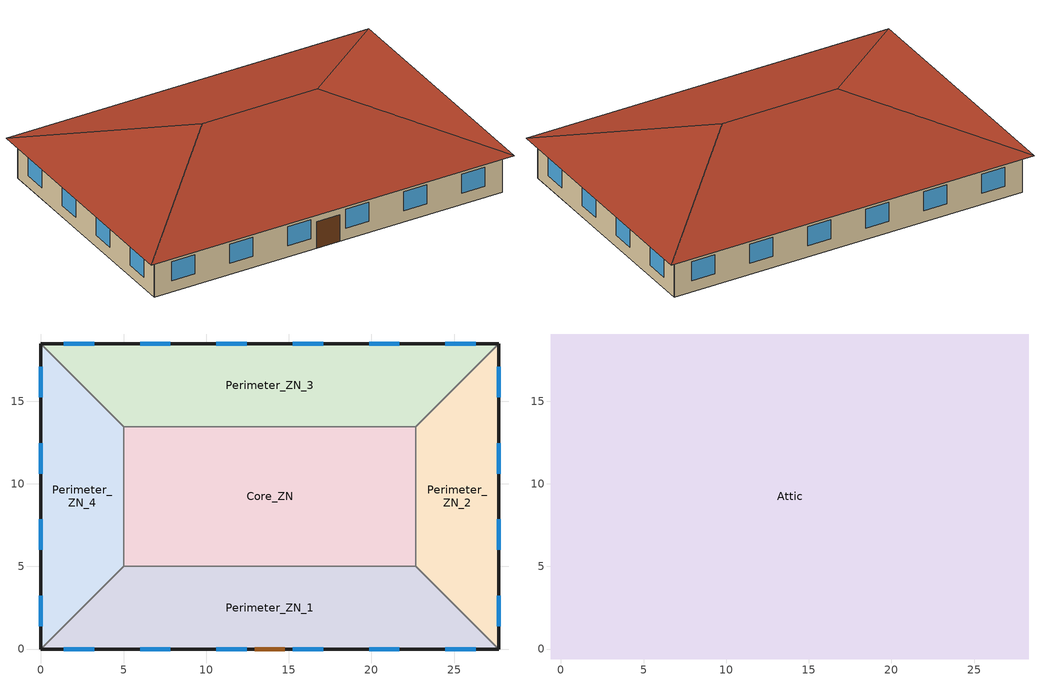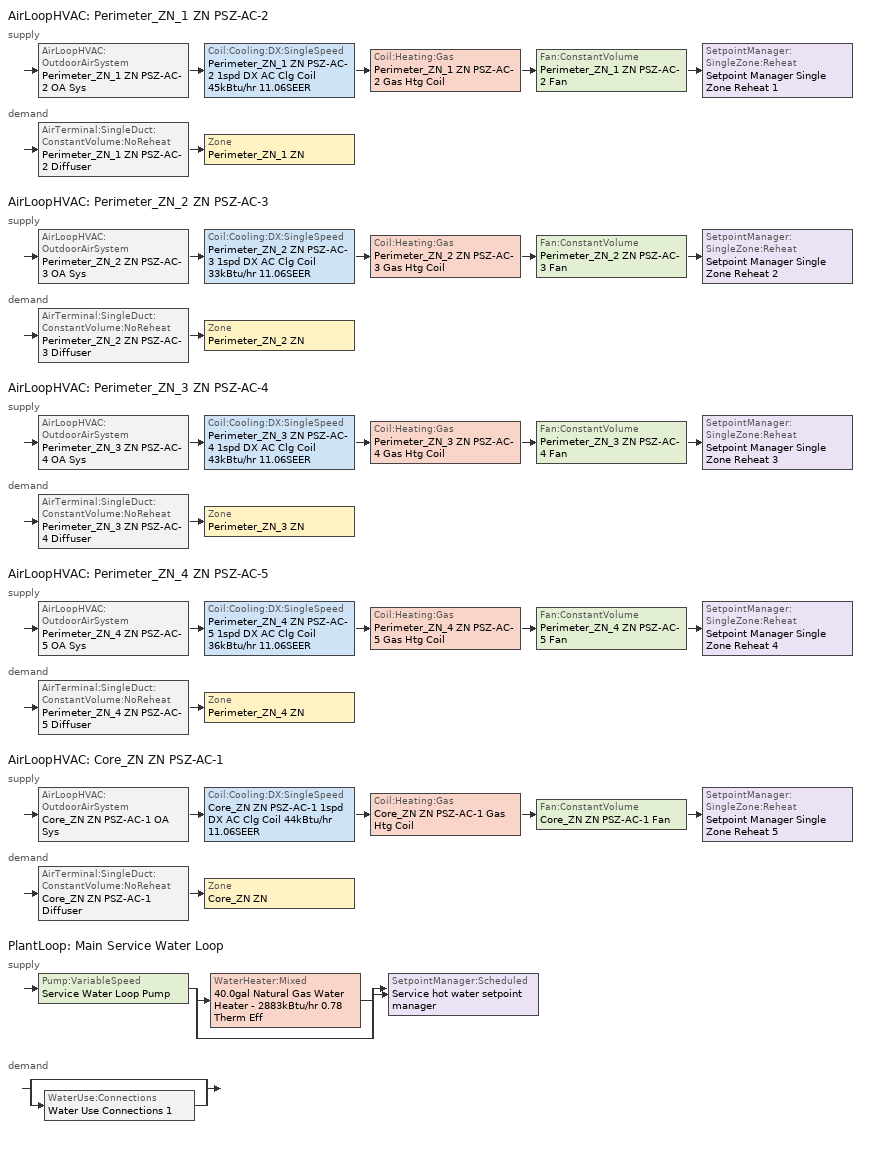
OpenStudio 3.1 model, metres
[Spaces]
Perimeter_ZN_1
 floor ground: 22.69,5 27.69,0 0,0 5,5 z0
 wall outside: 0,0 27.69,0 z0:3.05
 wall to Perimeter_ZN_4: 5,5 0,0 z0:3.05
 wall to Core_ZN: 22.69,5 5,5 z0:3.05
 wall to Perimeter_ZN_2: 27.69,0 22.69,5 z0:3.05
 window (Window U-1.027602984 and Window SHGC 0.54): 1.39,0 3.22,0 / 19.85,0 21.68,0 / 15.24,0 17.07,0 / 6.01,0 7.84,0 / 10.62,0 12.45,0 / 24.47,0 26.3,0 z0.9:2.42
 door: 12.93,0 14.76,0 z0:2.13
Perimeter_ZN_2
 floor ground: 27.69,18.46 27.69,0 22.69,5 22.69,13.46 z0
 wall outside: 27.69,0 27.69,18.46 z0:3.05
 wall to Perimeter_ZN_3: 27.69,18.46 22.69,13.46 z0:3.05
 wall to Core_ZN: 22.69,13.46 22.69,5 z0:3.05
 window (Window U-1.027602984 and Window SHGC 0.54): 27.69,1.39 27.69,3.22 / 27.69,10.62 27.69,12.45 / 27.69,15.24 27.69,17.07 / 27.69,6.01 27.69,7.84 z0.9:2.42
Perimeter_ZN_3
 floor ground: 27.69,18.46 22.69,13.46 5,13.46 0,18.46 z0
 wall outside: 27.69,18.46 0,18.46 z0:3.05
 wall to Core_ZN: 5,13.46 22.69,13.46 z0:3.05
 wall to Perimeter_ZN_4: 0,18.46 5,13.46 z0:3.05
 window (Window U-1.027602984 and Window SHGC 0.54): 21.68,18.46 19.85,18.46 / 7.84,18.46 6.01,18.46 / 17.07,18.46 15.24,18.46 / 12.45,18.46 10.62,18.46 / 26.3,18.46 24.47,18.46 / 3.22,18.46 1.39,18.46 z0.9:2.42
Perimeter_ZN_4
 floor ground: 0,18.46 5,13.46 5,5 0,0 z0
 wall outside: 0,18.46 0,0 z0:3.05
 wall to Core_ZN: 5,5 5,13.46 z0:3.05
 window (Window U-1.027602984 and Window SHGC 0.54): 0,3.22 0,1.39 / 0,12.45 0,10.62 / 0,7.84 0,6.01 / 0,17.07 0,15.24 z0.9:2.42
Core_ZN
 floor ground: 22.69,13.46 22.69,5 5,5 5,13.46 z0
Attic
 floor outside: 28.29,19.06 27.69,18.46 0,18.46 -0.6,19.06 z3.05; -0.6,19.06 0,18.46 0,0 -0.6,-0.6 z3.05; 28.29,19.06 28.29,-0.6 27.69,0 27.69,18.46 z3.05; 27.69,0 28.29,-0.6 -0.6,-0.6 0,0 z3.05
 floor to Perimeter_ZN_4: 0,18.46 5,13.46 5,5 0,0 z3.05
 floor to Perimeter_ZN_1: 22.69,5 27.69,0 0,0 5,5 z3.05
 floor to Perimeter_ZN_2: 27.69,18.46 27.69,0 22.69,5 22.69,13.46 z3.05
 floor to Core_ZN: 22.69,13.46 22.69,5 5,5 5,13.46 z3.05
 floor to Perimeter_ZN_3: 27.69,18.46 22.69,13.46 5,13.46 0,18.46 z3.05
 roof outside: 18.46,9.23,6.33 28.29,-0.6,3.05 28.29,19.06,3.05; 18.46,9.23,6.33 28.29,19.06,3.05 -0.6,19.06,3.05 9.23,9.23,6.33; 9.23,9.23,6.33 -0.6,-0.6,3.05 28.29,-0.6,3.05 18.46,9.23,6.33; 9.23,9.23,6.33 -0.6,19.06,3.05 -0.6,-0.6,3.05
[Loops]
AirLoopHVAC 'Perimeter_ZN_1 ZN PSZ-AC-2'
 supply: AirLoopHVAC:OutdoorAirSystem 'Perimeter_ZN_1 ZN PSZ-AC-2 OA Sys' > Coil:Cooling:DX:SingleSpeed 'Perimeter_ZN_1 ZN PSZ-AC-2 1spd DX AC Clg Coil 45kBtu/hr 11.06SEER' > Coil:Heating:Gas 'Perimeter_ZN_1 ZN PSZ-AC-2 Gas Htg Coil' > Fan:ConstantVolume 'Perimeter_ZN_1 ZN PSZ-AC-2 Fan' > SetpointManager:SingleZone:Reheat 'Setpoint Manager Single Zone Reheat 1'
 demand: AirTerminal:SingleDuct:ConstantVolume:NoReheat 'Perimeter_ZN_1 ZN PSZ-AC-2 Diffuser' > Zone 'Perimeter_ZN_1 ZN'
AirLoopHVAC 'Perimeter_ZN_2 ZN PSZ-AC-3'
 supply: AirLoopHVAC:OutdoorAirSystem 'Perimeter_ZN_2 ZN PSZ-AC-3 OA Sys' > Coil:Cooling:DX:SingleSpeed 'Perimeter_ZN_2 ZN PSZ-AC-3 1spd DX AC Clg Coil 33kBtu/hr 11.06SEER' > Coil:Heating:Gas 'Perimeter_ZN_2 ZN PSZ-AC-3 Gas Htg Coil' > Fan:ConstantVolume 'Perimeter_ZN_2 ZN PSZ-AC-3 Fan' > SetpointManager:SingleZone:Reheat 'Setpoint Manager Single Zone Reheat 2'
 demand: AirTerminal:SingleDuct:ConstantVolume:NoReheat 'Perimeter_ZN_2 ZN PSZ-AC-3 Diffuser' > Zone 'Perimeter_ZN_2 ZN'
AirLoopHVAC 'Perimeter_ZN_3 ZN PSZ-AC-4'
 supply: AirLoopHVAC:OutdoorAirSystem 'Perimeter_ZN_3 ZN PSZ-AC-4 OA Sys' > Coil:Cooling:DX:SingleSpeed 'Perimeter_ZN_3 ZN PSZ-AC-4 1spd DX AC Clg Coil 43kBtu/hr 11.06SEER' > Coil:Heating:Gas 'Perimeter_ZN_3 ZN PSZ-AC-4 Gas Htg Coil' > Fan:ConstantVolume 'Perimeter_ZN_3 ZN PSZ-AC-4 Fan' > SetpointManager:SingleZone:Reheat 'Setpoint Manager Single Zone Reheat 3'
 demand: AirTerminal:SingleDuct:ConstantVolume:NoReheat 'Perimeter_ZN_3 ZN PSZ-AC-4 Diffuser' > Zone 'Perimeter_ZN_3 ZN'
AirLoopHVAC 'Perimeter_ZN_4 ZN PSZ-AC-5'
 supply: AirLoopHVAC:OutdoorAirSystem 'Perimeter_ZN_4 ZN PSZ-AC-5 OA Sys' > Coil:Cooling:DX:SingleSpeed 'Perimeter_ZN_4 ZN PSZ-AC-5 1spd DX AC Clg Coil 36kBtu/hr 11.06SEER' > Coil:Heating:Gas 'Perimeter_ZN_4 ZN PSZ-AC-5 Gas Htg Coil' > Fan:ConstantVolume 'Perimeter_ZN_4 ZN PSZ-AC-5 Fan' > SetpointManager:SingleZone:Reheat 'Setpoint Manager Single Zone Reheat 4'
 demand: AirTerminal:SingleDuct:ConstantVolume:NoReheat 'Perimeter_ZN_4 ZN PSZ-AC-5 Diffuser' > Zone 'Perimeter_ZN_4 ZN'
AirLoopHVAC 'Core_ZN ZN PSZ-AC-1'
 supply: AirLoopHVAC:OutdoorAirSystem 'Core_ZN ZN PSZ-AC-1 OA Sys' > Coil:Cooling:DX:SingleSpeed 'Core_ZN ZN PSZ-AC-1 1spd DX AC Clg Coil 44kBtu/hr 11.06SEER' > Coil:Heating:Gas 'Core_ZN ZN PSZ-AC-1 Gas Htg Coil' > Fan:ConstantVolume 'Core_ZN ZN PSZ-AC-1 Fan' > SetpointManager:SingleZone:Reheat 'Setpoint Manager Single Zone Reheat 5'
 demand: AirTerminal:SingleDuct:ConstantVolume:NoReheat 'Core_ZN ZN PSZ-AC-1 Diffuser' > Zone 'Core_ZN ZN'
PlantLoop 'Main Service Water Loop'
 supply: Pump:VariableSpeed 'Service Water Loop Pump' > split
  | WaterHeater:Mixed '40.0gal Natural Gas Water Heater - 2883kBtu/hr 0.78 Therm Eff'
  | bypass
  join > SetpointManager:Scheduled 'Service hot water setpoint manager'
 demand: split
  | bypass
  | WaterUse:Connections 'Water Use Connections 1'
[Site]
MIAMI INTL AP: Latitude {deg}=25.817; Longitude {deg}=-80.3; Time Zone {hr}=-5; Elevation {m}=11; Terrain=City
[Building]
DOE Ref 1980-2004-SmallOffice-ASHRAE 169-2006-1A created: 2017-12-09 10:05:27 -0700: North Axis {deg}=0; Default Construction Set=DOE Ref pre-1980 - Office - ASHRAE 169-2006-1A adj ext wall insulation adj roof insulation; Standards Building Type=SmallOffice
[Site:GroundTemperature:BuildingSurface]
22.509, 22.645, 22.781, 22.956, 23.052, 23.08, 23.116, 23.108, 23.133, 23.139, 23.077, 22.913
[Site:WaterMainsTemperature]
Calculation Method=Correlation; Annual Average Outdoor Air Temperature {C}=24.4917; Maximum Difference In Monthly Average Outdoor Air Temperatures {deltaC}=8.7
[SizingPeriod:DesignDay] Barometric Pressure {Pa}=101193; Sky Clearness=0; Rain Indicator=0; Snow Indicator=0; Day of Month=21; Daylight Saving Time Indicator=0; Humidity Indicating Type=Wetbulb; Dry-Bulb Temperature Range Modifier Type=DefaultMultipliers
Name | Maximum Dry-Bulb Temperature {C} | Daily Dry-Bulb Temperature Range {deltaC} | Humidity Indicating Conditions at Maximum Dry-Bulb | Wind Speed {m/s} | Wind Direction {deg} | Month | Day Type | Solar Model Indicator | ASHRAE Taub | ASHRAE Taud
Miami Intl Ap Ann Clg .4% Condns DB=>MWB | 33.2 | 6.7 | 25.3 | 4.5 | 140 | 7 | SummerDesignDay | ASHRAETau | 0.528 | 1.905
Miami Intl Ap Ann Htg 99.6% Condns DB | 8.7 | 0 | 8.7 | 3.8 | 340 | 1 | WinterDesignDay | ASHRAEClearSky
[ClimateZones]
Climate Zone Value 1=1A; Climate Zone Institution Name 2=CEC; Climate Zone Document Name 2=California Climate Zone Descriptions; Climate Zone Document Year 2=1995
[Material:NoMass]
Name | Roughness | Thermal Resistance {m2-K/W} | Thermal Absorptance | Solar Absorptance | Visible Absorptance
CP02 CARPET PAD | VeryRough | 0.21648 | 0.9 | 0.7 | 0.8
Typical Insulation R-1.96 | Smooth | 0.34506 | 0.9 | 0.7 | 0.7
Typical Carpet Pad | Smooth | 0.21648 | 0.9 | 0.7 | 0.8
Typical Insulation | Smooth | 0.0282222 | 0.9 | 0.7 | 0.7
Typical Insulation R-1.96_R-value 1.96 (ft^2*h*R/Btu) | Smooth | 0.345176 | 0.9 | 0.7 | 0.7
Typical Insulation R-8.88_R-value 8.88 (ft^2*h*R/Btu) | Smooth | 1.56386
[Material]
Name | Roughness | Thickness {m} | Conductivity {W/m-K} | Density {kg/m3} | Specific Heat {J/kg-K} | Thermal Absorptance | Solar Absorptance | Visible Absorptance
100mm Normalweight concrete floor | MediumSmooth | 0.1016 | 2.31 | 2322 | 832
G01 13mm gypsum board | Smooth | 0.0127 | 0.16 | 800 | 1090 | 0.9 | 0.7 | 0.5
4 in. Normalweight Concrete Floor | MediumRough | 0.1016 | 2.31 | 2322 | 832 | 0.9 | 0.7 | 0.7
1IN Stucco | Smooth | 0.0253 | 0.6918 | 1858 | 837 | 0.9 | 0.7 | 0.92
8IN CONCRETE HW RefBldg | Rough | 0.2032 | 1.311 | 2240 | 836.8 | 0.9 | 0.7 | 0.7
1/2IN Gypsum | Smooth | 0.0127 | 0.16 | 784.9 | 830 | 0.9 | 0.4 | 0.4
Roof Membrane | VeryRough | 0.0095 | 0.16 | 1121.29 | 1460 | 0.9 | 0.77 | 0.7
Metal Roof Surface; F08 Metal surface | Smooth | 0.0008 | 45.28 | 7824 | 500 | 0.9 | 0.7 | 0.7
HW CONCRETE | Rough | 0.1016 | 1.31125 | 2240 | 837.36 | 0.9 | 0.7 | 0.7
8 in. Concrete Block Basement Wall | MediumRough | 0.2032 | 1.326 | 1842 | 912 | 0.9 | 0.7 | 0.7
G05 25mm wood | MediumSmooth | 0.0254 | 0.15 | 608 | 1630 | 0.9 | 0.5 | 0.5
Std Wood 6inch | MediumSmooth | 0.15 | 0.12 | 540 | 1210 | 0.9 | 0.7 | 0.7
[Construction]
Typical Insulated Exterior Mass Floor: Typical Insulation R-1.96, 4 in. Normalweight Concrete Floor, Typical Carpet Pad
Typical Interior Floor: 100mm Normalweight concrete floor, CP02 CARPET PAD
Typical Interior Wall: G01 13mm gypsum board, G01 13mm gypsum board
Typical Interior Ceiling: CP02 CARPET PAD, 100mm Normalweight concrete floor
ext-slab-mass: HW CONCRETE, CP02 CARPET PAD
Typical Insulated Basement Mass Wall: 8 in. Concrete Block Basement Wall
U 1.22 SHGC 0.54 Simple Glazing Window: U 1.22 SHGC 0.54 Simple Glazing
Typical Insulated Metal Door: F08 Metal surface, Typical Insulation
Typical Overhead Door: Typical Insulation
Typical Interior Window: Clear 3mm
Typical Interior Door; Typical Interior Partition: G05 25mm wood
InteriorFurnishings: Std Wood 6inch
Typical Insulated Exterior Mass Wall R-4.35 adj ext wall insulation: 1IN Stucco, 8IN CONCRETE HW RefBldg, Typical Insulation R-1.96_R-value 1.96 (ft^2*h*R/Btu), 1/2IN Gypsum
Typical IEAD Roof R-10.0 adj roof insulation: Roof Membrane, Typical Insulation R-8.88_R-value 8.88 (ft^2*h*R/Btu), Metal Roof Surface
Window U-1.027602984 and Window SHGC 0.54: Simple Glazing Material U-1.027602984 and SHGC 0.54
[DefaultConstructionSet]
DOE Ref pre-1980 - Office - ASHRAE 169-2006-1A adj ext wall insulation adj roof insulation: Default Exterior Surface Constructions=Default Surface Constructions 1 adj ext wall insulation adj roof insulation; Default Interior Surface Constructions=Default Surface Constructions 2; Default Ground Contact Surface Constructions=Default Surface Constructions 3; Default Exterior SubSurface Constructions=Default Sub Surface Constructions 1; Default Interior SubSurface Constructions=Default Sub Surface Constructions 2; Interior Partition Construction=Typical Interior Partition
[DefaultSurfaceConstructions]
Name | Floor Construction | Wall Construction | Roof Ceiling Construction
Default Surface Constructions 2 | Typical Interior Floor | Typical Interior Wall | Typical Interior Ceiling
Default Surface Constructions 3 | ext-slab-mass | Typical Insulated Basement Mass Wall
Default Surface Constructions 1 adj ext wall insulation adj roof insulation | Typical Insulated Exterior Mass Floor | Typical Insulated Exterior Mass Wall R-4.35 adj ext wall insulation | Typical IEAD Roof R-10.0 adj roof insulation
[DefaultSubSurfaceConstructions]
Name | Fixed Window Construction | Operable Window Construction | Door Construction | Overhead Door Construction | Tubular Daylight Dome Construction | Tubular Daylight Diffuser Construction
Default Sub Surface Constructions 1 | U 1.22 SHGC 0.54 Simple Glazing Window | U 1.22 SHGC 0.54 Simple Glazing Window | Typical Insulated Metal Door | Typical Overhead Door | Typical Interior Window | Typical Interior Window
Default Sub Surface Constructions 2 | Typical Interior Window | Typical Interior Window | Typical Interior Door
[WindowMaterial:SimpleGlazingSystem] Solar Heat Gain Coefficient=0.54
Name | U-Factor {W/m2-K} | Visible Transmittance
U 1.22 SHGC 0.54 Simple Glazing | 6.92748 | 0.38
Simple Glazing Material U-1.027602984 and SHGC 0.54 | 5.835
[WindowMaterial:Glazing]
Clear 3mm: Optical Data Type=SpectralAverage; Thickness {m}=0.003; Solar Transmittance at Normal Incidence=0.837; Front Side Solar Reflectance at Normal Incidence=0.075; Back Side Solar Reflectance at Normal Incidence=0.075; Visible Transmittance at Normal Incidence=0.898; Front Side Visible Reflectance at Normal Incidence=0.081; Back Side Visible Reflectance at Normal Incidence=0.081; Infrared Transmittance at Normal Incidence=0; Front Side Infrared Hemispherical Emissivity=0.84; Back Side Infrared Hemispherical Emissivity=0.84; Conductivity {W/m-K}=0.9; Dirt Correction Factor for Solar and Visible Transmittance=1; Solar Diffusing=No
[Space]
Name | Space Type | Building Story | Thermal Zone | Part of Total Floor Area
Perimeter_ZN_1 | Office WholeBuilding - Sm Office | Building Story 1 | Perimeter_ZN_1 ZN | Yes
Attic | Office Attic |  | Attic ZN | No
Perimeter_ZN_2 | Office WholeBuilding - Sm Office | Building Story 1 | Perimeter_ZN_2 ZN | Yes
Perimeter_ZN_3 | Office WholeBuilding - Sm Office | Building Story 1 | Perimeter_ZN_3 ZN | Yes
Perimeter_ZN_4 | Office WholeBuilding - Sm Office | Building Story 1 | Perimeter_ZN_4 ZN | Yes
Core_ZN | Office WholeBuilding - Sm Office | Building Story 1 | Core_ZN ZN | Yes
[SpaceType] Standards Building Type=Office
Name | Default Schedule Set | Design Specification Outdoor Air Object | Standards Space Type
Office WholeBuilding - Sm Office | Office WholeBuilding - Sm Office Schedule Set | Office WholeBuilding - Sm Office Ventilation | WholeBuilding - Sm Office
Office Attic | Office Attic Schedule Set | Office Attic Ventilation | Attic
[DesignSpecification:OutdoorAir]
Name | Outdoor Air Flow per Person {m3/s-person} | Outdoor Air Flow per Floor Area {m3/s-m2} | Outdoor Air Flow Air Changes per Hour {1/hr} | Outdoor Air Method
Office Attic Ventilation | 0 | 0 | 0
Office WholeBuilding - Sm Office Ventilation | 0.00943895 |  |  | Sum
[SpaceInfiltration:DesignFlowRate] Design Flow Rate Calculation Method=Flow/ExteriorWallArea; Flow per Exterior Surface Area {m3/s-m2}=0.00113386
Name | Space or SpaceType
Office Attic Infiltration | Office Attic
Office WholeBuilding - Sm Office Infiltration | Office WholeBuilding - Sm Office
[DefaultScheduleSet] Infiltration Schedule=Small Office Infil Quarter On
Name | Number of People Schedule | People Activity Level Schedule | Lighting Schedule | Electric Equipment Schedule
Office Attic Schedule Set
Office WholeBuilding - Sm Office Schedule Set | Small Office Bldg Occ | Small Office Activity | Office Bldg Light | Small Office Bldg Equip
[ThermostatSetpoint:DualSetpoint]
Name | Heating Setpoint Temperature Schedule | Cooling Setpoint Temperature Schedule
Office WholeBuilding - Sm Office Thermostat 1; Office WholeBuilding - Sm Office Thermostat 2; Office WholeBuilding - Sm Office Thermostat 3; Office WholeBuilding - Sm Office Thermostat 4; Office WholeBuilding - Sm Office Thermostat 5 | Small Office HtgSetp | Small Office ClgSetp
Office Attic Thermostat 1
[People:Definition]
Office WholeBuilding - Sm Office People Definition: Number of People Calculation Method=People/Area; People per Space Floor Area {person/m2}=0.0430556; Fraction Radiant=0.3
[People]
Office WholeBuilding - Sm Office People: People Definition=Office WholeBuilding - Sm Office People Definition; Space or SpaceType=Office WholeBuilding - Sm Office; Work Efficiency Schedule=Work Efficiency Schedule; Clothing Insulation Schedule=Clothing Schedule; Air Velocity Schedule=Air Velocity Schedule
[Lights:Definition]
Office WholeBuilding - Sm Office Lights Definition: Design Level Calculation Method=Watts/Area; Watts per Space Floor Area {W/m2}=19.4827; Fraction Radiant=0.7; Fraction Visible=0.2
[Lights]
Office WholeBuilding - Sm Office Lights: Lights Definition=Office WholeBuilding - Sm Office Lights Definition; Space or SpaceType=Office WholeBuilding - Sm Office
[ElectricEquipment:Definition]
Office WholeBuilding - Sm Office Elec Equip Definition: Design Level Calculation Method=Watts/Area; Watts per Space Floor Area {W/m2}=8.07293; Fraction Radiant=0.5
[ElectricEquipment]
Office WholeBuilding - Sm Office Elec Equip: Electric Equipment Definition=Office WholeBuilding - Sm Office Elec Equip Definition; Space or SpaceType=Office WholeBuilding - Sm Office
[InternalMass:Definition]
Internal Mass Definition 1: Construction=InteriorFurnishings; Design Level Calculation Method=SurfaceArea/Area; Surface Area per Space Floor Area=2
[InternalMass] Internal Mass Definition=Internal Mass Definition 1
Name | Space or SpaceType
Perimeter_ZN_1 Mass | Perimeter_ZN_1
Perimeter_ZN_2 Mass | Perimeter_ZN_2
Perimeter_ZN_3 Mass | Perimeter_ZN_3
Perimeter_ZN_4 Mass | Perimeter_ZN_4
Core_ZN Mass | Core_ZN
[ThermalZone] Use Ideal Air Loads=No
Name | Thermostat
Perimeter_ZN_2 ZN | Office WholeBuilding - Sm Office Thermostat 1
Core_ZN ZN | Office WholeBuilding - Sm Office Thermostat 2
Perimeter_ZN_1 ZN | Office WholeBuilding - Sm Office Thermostat 3
Perimeter_ZN_3 ZN | Office WholeBuilding - Sm Office Thermostat 4
Perimeter_ZN_4 ZN | Office WholeBuilding - Sm Office Thermostat 5
Attic ZN | Office Attic Thermostat 1
[Sizing:Zone] Zone Cooling Design Supply Air Temperature Input Method=SupplyAirTemperature; Zone Cooling Design Supply Air Temperature Difference {deltaC}=11.11; Zone Heating Design Supply Air Temperature Input Method=SupplyAirTemperature; Zone Heating Design Supply Air Temperature {C}=40; Zone Heating Design Supply Air Temperature Difference {deltaC}=11.11; Zone Cooling Design Supply Air Humidity Ratio {kg-H2O/kg-air}=0.0085; Zone Heating Design Supply Air Humidity Ratio {kg-H2O/kg-air}=0.008; Cooling Design Air Flow Method=DesignDay; Heating Design Air Flow Method=DesignDay; Account for Dedicated Outdoor Air System=No; Dedicated Outdoor Air System Control Strategy=NeutralSupplyAir; Dedicated Outdoor Air Low Setpoint Temperature for Design {C}=autosize; Dedicated Outdoor Air High Setpoint Temperature for Design {C}=autosize
Name | Zone Cooling Design Supply Air Temperature {C}
Perimeter_ZN_2 ZN; Core_ZN ZN; Perimeter_ZN_1 ZN; Perimeter_ZN_3 ZN; Perimeter_ZN_4 ZN | 12.8
Attic ZN | 14
[Zone equipment]
Perimeter_ZN_2 ZN: Perimeter_ZN_2 ZN PSZ-AC-3 Diffuser
Core_ZN ZN: Core_ZN ZN PSZ-AC-1 Diffuser
Perimeter_ZN_1 ZN: Perimeter_ZN_1 ZN PSZ-AC-2 Diffuser
Perimeter_ZN_3 ZN: Perimeter_ZN_3 ZN PSZ-AC-4 Diffuser
Perimeter_ZN_4 ZN: Perimeter_ZN_4 ZN PSZ-AC-5 Diffuser
[AirLoopHVAC] Design Supply Air Flow Rate {m3/s}=AutoSize; Design Return Air Flow Fraction of Supply Air Flow=1
Name | Availability Schedule
Perimeter_ZN_1 ZN PSZ-AC-2; Perimeter_ZN_2 ZN PSZ-AC-3; Perimeter_ZN_3 ZN PSZ-AC-4; Perimeter_ZN_4 ZN PSZ-AC-5 | Always On Discrete
Core_ZN ZN PSZ-AC-1 | SmallOffice PSZ-AC Operation
[Sizing:System] Type of Load to Size On=Sensible; Design Outdoor Air Flow Rate {m3/s}=Autosize; Central Heating Maximum System Air Flow Ratio=1; Preheat Design Temperature {C}=7; Preheat Design Humidity Ratio {kg-H2O/kg-Air}=0.008; Precool Design Temperature {C}=12.8; Precool Design Humidity Ratio {kg-H2O/kg-Air}=0.008; Central Cooling Design Supply Air Temperature {C}=12.8; Central Heating Design Supply Air Temperature {C}=40; Sizing Option=Coincident; 100% Outdoor Air in Cooling=No; 100% Outdoor Air in Heating=No; Central Cooling Design Supply Air Humidity Ratio {kg-H2O/kg-Air}=0.0085; Central Heating Design Supply Air Humidity Ratio {kg-H2O/kg-Air}=0.008; Cooling Design Air Flow Method=DesignDay; Cooling Design Air Flow Rate {m3/s}=0; Heating Design Air Flow Method=DesignDay; Heating Design Air Flow Rate {m3/s}=0; System Outdoor Air Method=ZoneSum; Zone Maximum Outdoor Air Fraction=1; Cooling Supply Air Flow Rate Per Floor Area {m3/s-m2}=0.00996765; Cooling Fraction of Autosized Cooling Supply Air Flow Rate=1; Cooling Supply Air Flow Rate Per Unit Cooling Capacity {m3/s-W}=3.94755e-05; Heating Supply Air Flow Rate Per Floor Area {m3/s-m2}=0.00996765; Heating Fraction of Autosized Heating Supply Air Flow Rate=1; Heating Fraction of Autosized Cooling Supply Air Flow Rate=1; Heating Supply Air Flow Rate Per Unit Heating Capacity {m3/s-W}=3.15882e-05; Cooling Design Capacity Method=CoolingDesignCapacity; Cooling Design Capacity {W}=autosize; Cooling Design Capacity Per Floor Area {W/m2}=234.7; Fraction of Autosized Cooling Design Capacity=1; Heating Design Capacity Method=HeatingDesignCapacity; Heating Design Capacity {W}=autosize; Heating Design Capacity Per Floor Area {W/m2}=157; Fraction of Autosized Heating Design Capacity=1; Central Cooling Capacity Control Method=OnOff
Perimeter_ZN_1 ZN PSZ-AC-2; Perimeter_ZN_2 ZN PSZ-AC-3; Perimeter_ZN_3 ZN PSZ-AC-4; Perimeter_ZN_4 ZN PSZ-AC-5; Core_ZN ZN PSZ-AC-1
[SetpointManager:SingleZone:Reheat] Minimum Supply Air Temperature {C}=10; Maximum Supply Air Temperature {C}=50
Name | Control Zone
Setpoint Manager Single Zone Reheat 1 | Perimeter_ZN_1 ZN
Setpoint Manager Single Zone Reheat 2 | Perimeter_ZN_2 ZN
Setpoint Manager Single Zone Reheat 3 | Perimeter_ZN_3 ZN
Setpoint Manager Single Zone Reheat 4 | Perimeter_ZN_4 ZN
Setpoint Manager Single Zone Reheat 5 | Core_ZN ZN
[Fan:ConstantVolume] Availability Schedule=SmallOffice PSZ-AC Operation; Fan Total Efficiency=0.53625; Pressure Rise {Pa}=622.722; Maximum Flow Rate {m3/s}=AutoSize; Motor Efficiency=0.825
Perimeter_ZN_1 ZN PSZ-AC-2 Fan; Perimeter_ZN_2 ZN PSZ-AC-3 Fan; Perimeter_ZN_3 ZN PSZ-AC-4 Fan; Perimeter_ZN_4 ZN PSZ-AC-5 Fan; Core_ZN ZN PSZ-AC-1 Fan
[Coil:Heating:Gas] Availability Schedule=Always On Discrete; Gas Burner Efficiency=0.78; Nominal Capacity {W}=AutoSize; Parasitic Electric Load {W}=0; Parasitic Gas Load {W}=0
Perimeter_ZN_1 ZN PSZ-AC-2 Gas Htg Coil; Perimeter_ZN_2 ZN PSZ-AC-3 Gas Htg Coil; Perimeter_ZN_3 ZN PSZ-AC-4 Gas Htg Coil; Perimeter_ZN_4 ZN PSZ-AC-5 Gas Htg Coil; Core_ZN ZN PSZ-AC-1 Gas Htg Coil
[Coil:Cooling:DX:SingleSpeed] Availability Schedule=Always On Discrete; Rated Total Cooling Capacity {W}=autosize; Rated Sensible Heat Ratio=autosize; Rated COP {W/W}=3.26872; Rated Air Flow Rate {m3/s}=autosize; Rated Evaporator Fan Power Per Volume Flow Rate {W/(m3/s)}=773.3; Minimum Outdoor Dry-Bulb Temperature for Compressor Operation {C}=-25; Condenser Type=AirCooled; Evaporative Condenser Effectiveness=0; Evaporative Condenser Air Flow Rate {m3/s}=Autosize; Evaporative Condenser Pump Rated Power Consumption {W}=Autosize; Crankcase Heater Capacity {W}=0; Maximum Outdoor Dry-Bulb Temperature for Crankcase Heater Operation {C}=0; Basin Heater Capacity {W/K}=0; Basin Heater Setpoint Temperature {C}=10
Name | Total Cooling Capacity Function of Temperature Curve | Total Cooling Capacity Function of Flow Fraction Curve | Energy Input Ratio Function of Temperature Curve | Energy Input Ratio Function of Flow Fraction Curve | Part Load Fraction Correlation Curve
Perimeter_ZN_1 ZN PSZ-AC-2 1spd DX AC Clg Coil 45kBtu/hr 11.06SEER | DOE Ref DX Clg Coil Cool-Cap-fT 1 | DOE Ref DX Clg Coil Cool-CAP-fFlow 1 | DOE Ref DX Clg Coil Cool-EIR-fT 1 | DOE Ref DX Clg Coil Cool-EIR-fFlow 1 | DOE Ref DX Clg Coil Cool-PLF-fPLR 1
Perimeter_ZN_2 ZN PSZ-AC-3 1spd DX AC Clg Coil 33kBtu/hr 11.06SEER | DOE Ref DX Clg Coil Cool-Cap-fT 2 | DOE Ref DX Clg Coil Cool-CAP-fFlow 2 | DOE Ref DX Clg Coil Cool-EIR-fT 2 | DOE Ref DX Clg Coil Cool-EIR-fFlow 2 | DOE Ref DX Clg Coil Cool-PLF-fPLR 2
Perimeter_ZN_3 ZN PSZ-AC-4 1spd DX AC Clg Coil 43kBtu/hr 11.06SEER | DOE Ref DX Clg Coil Cool-Cap-fT 3 | DOE Ref DX Clg Coil Cool-CAP-fFlow 3 | DOE Ref DX Clg Coil Cool-EIR-fT 3 | DOE Ref DX Clg Coil Cool-EIR-fFlow 3 | DOE Ref DX Clg Coil Cool-PLF-fPLR 3
Perimeter_ZN_4 ZN PSZ-AC-5 1spd DX AC Clg Coil 36kBtu/hr 11.06SEER | DOE Ref DX Clg Coil Cool-Cap-fT 4 | DOE Ref DX Clg Coil Cool-CAP-fFlow 4 | DOE Ref DX Clg Coil Cool-EIR-fT 4 | DOE Ref DX Clg Coil Cool-EIR-fFlow 4 | DOE Ref DX Clg Coil Cool-PLF-fPLR 4
Core_ZN ZN PSZ-AC-1 1spd DX AC Clg Coil 44kBtu/hr 11.06SEER | DOE Ref DX Clg Coil Cool-Cap-fT | DOE Ref DX Clg Coil Cool-CAP-fFlow | DOE Ref DX Clg Coil Cool-EIR-fT | DOE Ref DX Clg Coil Cool-EIR-fFlow | DOE Ref DX Clg Coil Cool-PLF-fPLR
[Controller:OutdoorAir] Minimum Outdoor Air Flow Rate {m3/s}=0; Maximum Outdoor Air Flow Rate {m3/s}=Autosize; Economizer Control Type=NoEconomizer; Economizer Control Action Type=ModulateFlow; Economizer Maximum Limit Dry-Bulb Temperature {C}=28; Economizer Maximum Limit Enthalpy {J/kg}=64000; Economizer Minimum Limit Dry-Bulb Temperature {C}=-100; Lockout Type=LockoutWithCompressor; Minimum Limit Type=FixedMinimum; Minimum Outdoor Air Schedule=Always On Discrete; High Humidity Control=No; Heat Recovery Bypass Control Type=BypassWhenOAFlowGreaterThanMinimum
Name | Controller Mechanical Ventilation
Perimeter_ZN_1 ZN PSZ-AC-2 OA Sys Controller | Controller Mechanical Ventilation 1
Perimeter_ZN_2 ZN PSZ-AC-3 OA Sys Controller | Controller Mechanical Ventilation 2
Perimeter_ZN_3 ZN PSZ-AC-4 OA Sys Controller | Controller Mechanical Ventilation 3
Perimeter_ZN_4 ZN PSZ-AC-5 OA Sys Controller | Controller Mechanical Ventilation 4
Core_ZN ZN PSZ-AC-1 OA Sys Controller | Controller Mechanical Ventilation 5
[Controller:MechanicalVentilation] Availability Schedule=Always On Discrete; System Outdoor Air Method=ZoneSum
Controller Mechanical Ventilation 1; Controller Mechanical Ventilation 2; Controller Mechanical Ventilation 3; Controller Mechanical Ventilation 4; Controller Mechanical Ventilation 5
[AirLoopHVAC:OutdoorAirSystem]
Name | Controller
Perimeter_ZN_1 ZN PSZ-AC-2 OA Sys | Perimeter_ZN_1 ZN PSZ-AC-2 OA Sys Controller
Perimeter_ZN_2 ZN PSZ-AC-3 OA Sys | Perimeter_ZN_2 ZN PSZ-AC-3 OA Sys Controller
Perimeter_ZN_3 ZN PSZ-AC-4 OA Sys | Perimeter_ZN_3 ZN PSZ-AC-4 OA Sys Controller
Perimeter_ZN_4 ZN PSZ-AC-5 OA Sys | Perimeter_ZN_4 ZN PSZ-AC-5 OA Sys Controller
Core_ZN ZN PSZ-AC-1 OA Sys | Core_ZN ZN PSZ-AC-1 OA Sys Controller
[AvailabilityManager:NightCycle] Applicability Schedule=Always On Discrete; Control Type=CycleOnAny; Thermostat Tolerance {deltaC}=1
Availability Manager Night Cycle 1; Availability Manager Night Cycle 2; Availability Manager Night Cycle 3; Availability Manager Night Cycle 4; Availability Manager Night Cycle 5
[AirTerminal:SingleDuct:ConstantVolume:NoReheat] Availability Schedule=Always On Discrete; Maximum Air Flow Rate {m3/s}=AutoSize
Perimeter_ZN_1 ZN PSZ-AC-2 Diffuser; Perimeter_ZN_2 ZN PSZ-AC-3 Diffuser; Perimeter_ZN_3 ZN PSZ-AC-4 Diffuser; Perimeter_ZN_4 ZN PSZ-AC-5 Diffuser; Core_ZN ZN PSZ-AC-1 Diffuser
[PlantLoop]
Main Service Water Loop: Glycol Concentration=0; Maximum Loop Temperature {C}=60; Minimum Loop Temperature {C}=10; Plant Loop Volume {m3}=Autocalculate; Load Distribution Scheme=Optimal
[Sizing:Plant]
Main Service Water Loop: Loop Type=Heating; Design Loop Exit Temperature {C}=60; Loop Design Temperature Difference {deltaC}=5; Sizing Option=NonCoincident; Zone Timesteps in Averaging Window=1; Coincident Sizing Factor Mode=None
[SetpointManager:Scheduled]
Service hot water setpoint manager: Control Variable=Temperature; Schedule=Service Water Loop Temp - 140F
[Pump:VariableSpeed]
Service Water Loop Pump: Rated Pump Head {Pa}=0.001; Motor Efficiency=0.825; Pump Control Type=Intermittent; Skin Loss Radiative Fraction=0.5; Design Power Sizing Method=PowerPerFlowPerPressure; Design Electric Power per Unit Flow Rate {W/(m3/s)}=348701.1; Design Shaft Power per Unit Flow Rate per Unit Head {W-s/m3-Pa}=1.28205; Design Minimum Flow Rate Fraction=0
[WaterHeater:Mixed]
40.0gal Natural Gas Water Heater - 2883kBtu/hr 0.78 Therm Eff: Tank Volume {m3}=0.151416; Setpoint Temperature Schedule=Service Water Loop Temp - 140F; Deadband Temperature Difference {deltaC}=2; Maximum Temperature Limit {C}=82.2222; Heater Control Type=Cycle; Heater Maximum Capacity {W}=844924; Heater Fuel Type=NaturalGas; Heater Thermal Efficiency=0.78; Off Cycle Parasitic Fuel Consumption Rate {W}=19.9992; Off Cycle Parasitic Fuel Type=NaturalGas; Off Cycle Parasitic Heat Fraction to Tank=0.8; On Cycle Parasitic Fuel Consumption Rate {W}=19.9992; On Cycle Parasitic Fuel Type=NaturalGas; On Cycle Parasitic Heat Fraction to Tank=0; Ambient Temperature Indicator=Schedule; Ambient Temperature Schedule=Water Heater Ambient Temp Schedule - 70F; Off Cycle Loss Coefficient to Ambient Temperature {W/K}=5.99799; On Cycle Loss Coefficient to Ambient Temperature {W/K}=5.99799; Use Side Effectiveness=1; Source Side Effectiveness=1; Use Side Design Flow Rate {m3/s}=autosize; Source Side Design Flow Rate {m3/s}=autosize; Indirect Water Heating Recovery Time {hr}=1.5; Source Side Flow Control Mode=IndirectHeatPrimarySetpoint
[WaterUse:Connections]
Water Use Connections 1: Water Use Equipment Name 1=Main Service Water Use 0.05gal/min
[WaterUse:Equipment:Definition]
Main Service Water Use Def 0.05gal/min: Peak Flow Rate {m3/s}=3.15451e-06; Target Temperature Schedule=Mixed Water At Faucet Temp - 110F; Sensible Fraction Schedule=Fraction Sensible - 0.2; Latent Fraction Schedule=Fraction Latent - 0.05
[WaterUse:Equipment]
Main Service Water Use 0.05gal/min: Water Use Equipment Definition=Main Service Water Use Def 0.05gal/min; Flow Rate Fraction Schedule=OfficeSmall BLDG_SWH_SCH
[Exterior:Lights:Definition]
NonDimming Exterior Lights Def: Design Level {W}=2766
[Exterior:Lights]
NonDimming Exterior Lights Def: Exterior Lights Definition=NonDimming Exterior Lights Def; Schedule=SmallOffice Exterior Lights Always On; Control Option=AstronomicalClock
[BuildingStory]
Building Story 1: Nominal Z Coordinate {m}=0
[Schedule:Ruleset]
Name | Default Day Schedule | Summer Design Day Schedule | Winter Design Day Schedule
Small Office Infil Quarter On | Small Office Infil Quarter On Default | Small Office Infil Quarter On Summer Design Day | Small Office Infil Quarter On Winter Design Day
Clothing Schedule | Clothing Schedule Default Winter Clothes
Air Velocity Schedule | Air Velocity Schedule Default
Work Efficiency Schedule | Work Efficiency Schedule Default
Small Office Bldg Occ | Small Office Bldg Occ Default | Small Office Bldg Occ Summer Design Day | Small Office Bldg Occ Winter Design Day
Small Office Activity | Small Office Activity Default | Small Office Activity Summer Design Day | Small Office Activity Winter Design Day
Office Bldg Light | Office Bldg Light Default | Office Bldg Light Summer Design Day | Office Bldg Light Winter Design Day
Small Office Bldg Equip | Small Office Bldg Equip Default | Small Office Bldg Equip Summer Design Day | Small Office Bldg Equip Winter Design Day
Small Office HtgSetp | Small Office HtgSetp Default | Small Office HtgSetp Summer Design Day | Small Office HtgSetp Winter Design Day
Small Office ClgSetp | Small Office ClgSetp Default | Small Office ClgSetp Summer Design Day | Small Office ClgSetp Winter Design Day
SmallOffice PSZ-AC Operation | SmallOffice PSZ-AC Operation Default | SmallOffice PSZ-AC Operation Summer Design Day 1 | SmallOffice PSZ-AC Operation Winter Design Day
Service Water Loop Temp - 140F | Service Water Loop Temp - 140F Default
Water Heater Ambient Temp Schedule - 70F | Water Heater Ambient Temp Schedule - 70F Default
Fraction Sensible - 0.2 | Schedule Day 24
Fraction Latent - 0.05 | Schedule Day 25
Mixed Water At Faucet Temp - 110F | Schedule Day 26
OfficeSmall BLDG_SWH_SCH | OfficeSmall BLDG_SWH_SCH Default | OfficeSmall BLDG_SWH_SCH Summer Design Day | OfficeSmall BLDG_SWH_SCH Winter Design Day
SmallOffice Exterior Lights Always On | SmallOffice Exterior Lights Always On Default | SmallOffice Exterior Lights Always On Summer Design Day | SmallOffice Exterior Lights Always On Winter Design Day
[Schedule:Day]
Small Office Infil Quarter On Default; Small Office Infil Quarter On Summer Design Day: 6, 0, 1, 22, 0, 0.25, 24, 0, 1
Small Office Infil Quarter On Sun Day; Clothing Schedule Default Winter Clothes; Office Bldg Light Summer Design Day; Small Office Bldg Equip Summer Design Day; SmallOffice Exterior Lights Always On Default; SmallOffice Exterior Lights Always On Winter Design Day; SmallOffice Exterior Lights Always On Summer Design Day: 24, 0, 1
Small Office Infil Quarter On Winter Design Day; Small Office Infil Quarter On WntrDsn|Sat Day: 6, 0, 1, 18, 0, 0.25, 24, 0, 1
Clothing Schedule Summer Clothes: 24, 0, 0.5
Air Velocity Schedule Default; Schedule Day 24: 24, 0, 0.2
Work Efficiency Schedule Default; Small Office Bldg Occ Winter Design Day; Office Bldg Light Winter Design Day; Small Office Bldg Equip Winter Design Day; SmallOffice PSZ-AC Operation Winter Design Day; Schedule Day 31: 24, 0, 0
Small Office Bldg Occ Default: 6, 0, 0, 7, 0, 0.1, 8, 0, 0.2, 12, 0, 0.95, 13, 0, 0.5, 17, 0, 0.95, 18, 0, 0.3, 22, 0, 0.1, 24, 0, 0.05
Small Office Bldg Occ Sat Day: 6, 0, 0, 8, 0, 0.1, 12, 0, 0.3, 17, 0, 0.1, 19, 0, 0.05, 24, 0, 0
Small Office Bldg Occ Summer Design Day: 6, 0, 0, 22, 0, 1, 24, 0, 0.05
Small Office Bldg Occ WntrDsn|Sun Day: 6, 0, 0, 18, 0, 0.05, 24, 0, 0
Small Office Activity Default; Small Office Activity Winter Design Day; Small Office Activity Summer Design Day: 24, 0, 120
Office Bldg Light Default: 5, 0, 0.05, 7, 0, 0.1, 8, 0, 0.3, 12, 0, 0.9, 13, 0, 0.8, 17, 0, 0.9, 18, 0, 0.5, 20, 0, 0.3, 22, 0, 0.2, 23, 0, 0.1, 24, 0, 0.05
Office Bldg Light Sat Day: 6, 0, 0.05, 8, 0, 0.1, 12, 0, 0.3, 17, 0, 0.15, 24, 0, 0.05
Office Bldg Light Sun Day; Schedule Day 25: 24, 0, 0.05
Small Office Bldg Equip Default: 8, 0, 0.4, 12, 0, 0.9, 13, 0, 0.8, 17, 0, 0.9, 18, 0, 0.5, 24, 0, 0.4
Small Office Bldg Equip Sat Day: 6, 0, 0.3, 8, 0, 0.4, 12, 0, 0.5, 17, 0, 0.35, 24, 0, 0.3
Small Office Bldg Equip Sun Day: 24, 0, 0.3
Small Office HtgSetp Default: 6, 0, 15.6, 22, 0, 21, 24, 0, 15.6
Small Office HtgSetp Sat Day: 6, 0, 15.6, 18, 0, 21, 24, 0, 15.6
Small Office HtgSetp Summer Design Day; Small Office HtgSetp SmrDsn|Sun Day: 24, 0, 15.6
Small Office HtgSetp Winter Design Day: 24, 0, 21
Small Office ClgSetp Default: 6, 0, 29.4444, 22, 0, 24, 24, 0, 29.4444
Small Office ClgSetp Summer Design Day: 6, 0, 26.7, 22, 0, 24, 24, 0, 26.7
Small Office ClgSetp Sat Day: 6, 0, 29.4444, 18, 0, 24, 24, 0, 29.4444
Small Office ClgSetp Winter Design Day: 24, 0, 26.7
Small Office ClgSetp WntrDsn|Sun Day: 24, 0, 29.4444
SmallOffice PSZ-AC Operation Default; SmallOffice PSZ-AC Operation Summer Design Day 1: 7, 0, 0, 22, 0, 1, 24, 0, 0
SmallOffice PSZ-AC Operation Sat|WntrDsn Day: 6, 0, 0, 18, 0, 1, 24, 0, 0
Service Water Loop Temp - 140F Default: 24, 0, 60
Water Heater Ambient Temp Schedule - 70F Default: 24, 0, 21.1111
Schedule Day 26: 24, 0, 43.3333
OfficeSmall BLDG_SWH_SCH Default: 5, 0, 0.05, 6, 0, 0.08, 7, 0, 0.07, 8, 0, 0.11, 9, 0, 0.15, 10, 0, 0.21, 11, 0, 0.19, 12, 0, 0.23, 13, 0, 0.2, 14, 0, 0.19, 15, 0, 0.15, 16, 0, 0.12, 17, 0, 0.14, 21, 0, 0.07, 22, 0, 0.09, 24, 0, 0.05
OfficeSmall BLDG_SWH_SCH Winter Design Day; OfficeSmall BLDG_SWH_SCH Summer Design Day: 7, 0, 0, 8, 0, 0.27, 9, 0, 0.55, 11, 0, 0.64, 12, 0, 0.82, 13, 0, 1, 14, 0, 0.91, 16, 0, 0.55, 17, 0, 0.73, 19, 0, 0.37, 20, 0, 0.18, 21, 0, 0.27, 22, 0, 0.09, 24, 0, 0
OfficeSmall BLDG_SWH_SCH WntrDsn|SmrDsn|Wkdy Day: 5, 0, 0.05, 6, 0, 0.08, 7, 0, 0.07, 8, 0, 0.11, 9, 0, 0.15, 10, 0, 0.21, 11, 0, 0.19, 12, 0, 0.23, 13, 0, 0.2, 14, 0, 0.19, 15, 0, 0.15, 16, 0, 0.12, 21, 0, 0.07, 22, 0, 0.09, 24, 0, 0.05
Schedule Day 32: 5, 0, 0.04, 6, 0, 0.07, 11, 0, 0.04, 13, 0, 0.06, 14, 0, 0.09, 15, 0, 0.06, 21, 0, 0.04, 22, 0, 0.07, 24, 0, 0.04
[Schedule:Rule]
Name | Schedule Ruleset | Rule Order | Day Schedule | Apply Sunday | Date Specification Type | Start Month | Start Day | End Month | End Day | Apply Saturday | Apply Monday | Apply Tuesday | Apply Wednesday | Apply Thursday | Apply Friday
Schedule Rule 1 | Small Office Infil Quarter On | 1 | Small Office Infil Quarter On Sun Day | Yes | DateRange | 1 | 1 | 12 | 31
Schedule Rule 2 | Small Office Infil Quarter On | 0 | Small Office Infil Quarter On WntrDsn|Sat Day |  | DateRange | 1 | 1 | 12 | 31 | Yes
Schedule Rule 3 | Clothing Schedule | 0 | Clothing Schedule Summer Clothes |  | DateRange | 5 | 1 | 9 | 30
Schedule Rule 4 | Small Office Bldg Occ | 1 | Small Office Bldg Occ Sat Day |  | DateRange | 1 | 1 | 12 | 31 | Yes
Schedule Rule 5 | Small Office Bldg Occ | 0 | Small Office Bldg Occ WntrDsn|Sun Day | Yes | DateRange | 1 | 1 | 12 | 31
Schedule Rule 6 | Office Bldg Light | 1 | Office Bldg Light Sat Day |  | DateRange | 1 | 1 | 12 | 31 | Yes
Schedule Rule 7 | Office Bldg Light | 0 | Office Bldg Light Sun Day | Yes | DateRange | 1 | 1 | 12 | 31
Schedule Rule 8 | Small Office Bldg Equip | 1 | Small Office Bldg Equip Sat Day |  | DateRange | 1 | 1 | 12 | 31 | Yes
Schedule Rule 9 | Small Office Bldg Equip | 0 | Small Office Bldg Equip Sun Day | Yes | DateRange | 1 | 1 | 12 | 31
Schedule Rule 10 | Small Office HtgSetp | 1 | Small Office HtgSetp Sat Day |  | DateRange | 1 | 1 | 12 | 31 | Yes
Schedule Rule 11 | Small Office HtgSetp | 0 | Small Office HtgSetp SmrDsn|Sun Day | Yes | DateRange | 1 | 1 | 12 | 31
Schedule Rule 12 | Small Office ClgSetp | 1 | Small Office ClgSetp Sat Day |  | DateRange | 1 | 1 | 12 | 31 | Yes
Schedule Rule 13 | Small Office ClgSetp | 0 | Small Office ClgSetp WntrDsn|Sun Day | Yes | DateRange | 1 | 1 | 12 | 31
Schedule Rule 14 | SmallOffice PSZ-AC Operation | 1 | SmallOffice PSZ-AC Operation Sat|WntrDsn Day |  | DateRange | 1 | 1 | 12 | 31 | Yes
Schedule Rule 17 | OfficeSmall BLDG_SWH_SCH | 1 | OfficeSmall BLDG_SWH_SCH WntrDsn|SmrDsn|Wkdy Day |  | DateRange | 1 | 1 | 12 | 31 |  | Yes | Yes | Yes | Yes | Yes
Schedule Rule 18 | SmallOffice PSZ-AC Operation | 0 | Schedule Day 31 | Yes
Schedule Rule 19 | OfficeSmall BLDG_SWH_SCH | 0 | Schedule Day 32 | Yes
[Schedule:Constant]
Always On Discrete: Value=1
[Curve:Biquadratic] Minimum Value of x=-100; Maximum Value of x=100; Minimum Value of y=-100; Maximum Value of y=100
Name | Coefficient1 Constant | Coefficient2 x | Coefficient3 x**2 | Coefficient4 y | Coefficient5 y**2 | Coefficient6 x*y
DOE Ref DX Clg Coil Cool-Cap-fT; DOE Ref DX Clg Coil Cool-Cap-fT 1; DOE Ref DX Clg Coil Cool-Cap-fT 2; DOE Ref DX Clg Coil Cool-Cap-fT 3; DOE Ref DX Clg Coil Cool-Cap-fT 4 | 0.971212 | -0.0152755 | 0.00144345 | -0.00039321 | -6.8364e-06 | -0.000290596
DOE Ref DX Clg Coil Cool-EIR-fT; DOE Ref DX Clg Coil Cool-EIR-fT 1; DOE Ref DX Clg Coil Cool-EIR-fT 2; DOE Ref DX Clg Coil Cool-EIR-fT 3; DOE Ref DX Clg Coil Cool-EIR-fT 4 | 0.286871 | 0.0239022 | -0.000810648 | 0.0134585 | 0.000338936 | -0.000487004
[Curve:Quadratic] Coefficient1 Constant=0.909496; Coefficient2 x=0.0986477; Coefficient3 x**2=-0.00819488; Minimum Value of x=0; Maximum Value of x=1
DOE Ref DX Clg Coil Cool-PLF-fPLR; DOE Ref DX Clg Coil Cool-PLF-fPLR 1; DOE Ref DX Clg Coil Cool-PLF-fPLR 2; DOE Ref DX Clg Coil Cool-PLF-fPLR 3; DOE Ref DX Clg Coil Cool-PLF-fPLR 4
[Curve:Cubic] Coefficient1 Constant=1; Coefficient2 x=0; Coefficient3 x**2=0; Coefficient4 x**3=0; Minimum Value of x=-100; Maximum Value of x=100
DOE Ref DX Clg Coil Cool-CAP-fFlow; DOE Ref DX Clg Coil Cool-EIR-fFlow; DOE Ref DX Clg Coil Cool-CAP-fFlow 1; DOE Ref DX Clg Coil Cool-EIR-fFlow 1; DOE Ref DX Clg Coil Cool-CAP-fFlow 2; DOE Ref DX Clg Coil Cool-EIR-fFlow 2; DOE Ref DX Clg Coil Cool-CAP-fFlow 3; DOE Ref DX Clg Coil Cool-EIR-fFlow 3; DOE Ref DX Clg Coil Cool-CAP-fFlow 4; DOE Ref DX Clg Coil Cool-EIR-fFlow 4
